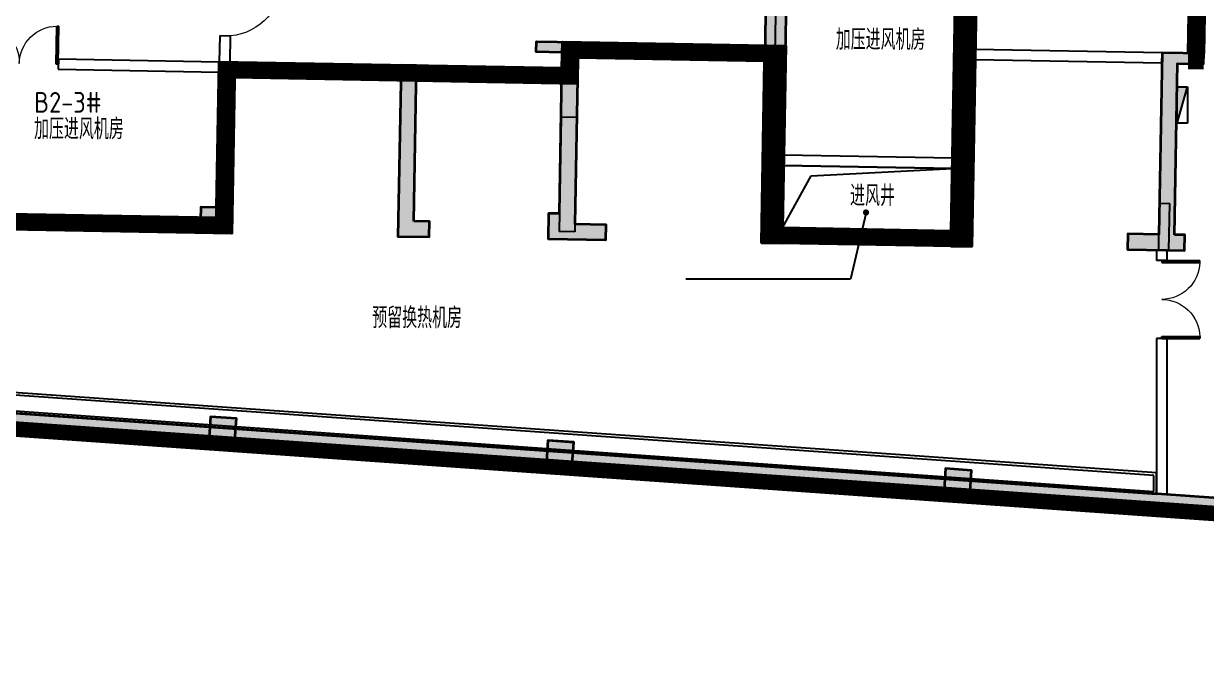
# Model space of a CAD drawing. Extents: x 512858 to 514372, y -232486 to -231710.
# Drawn here: x 512884.9 to 512907.68, y -232238.75 to -232226.53 of the extents above; entities that cross this region are included whole.
import ezdxf

# ---------------------------------------------------------------- set-up
doc = ezdxf.new("R2010")
doc.units = 0
doc.header["$LTSCALE"] = 1000
for name, pattern in [('__DASH', [0.35, 0.25, -0.1]), ('CACHE2', [0.1875, 0.125, -0.0625]), ('DASH', [0.35, 0.25, -0.1])]:
    doc.linetypes.add(name, pattern=pattern)
doc.layers.get('0').update_dxf_attribs({"color": 252})
for name, color, linetype in [('_0', 252, 'Continuous'), ('A-ANNO-HATC-PATT', 252, 'Continuous'), ('A-ANNO-NOTE', 252, 'Continuous'), ('A-COLU-CONC', 252, 'Continuous'), ('A-DOOR-FIRE', 252, 'Continuous'), ('A-HOLE-H', 252, 'CACHE2'), ('A-WALL-BLOK', 252, 'Continuous'), ('A-WALL-CONC', 252, 'Continuous'), ('AA-WALL', 252, 'Continuous'), ('PUB_HATCH', 252, 'Continuous'), ('WALL', 252, 'Continuous'), ('建-房间名称', 252, 'Continuous'), ('风井', 252, 'Continuous')]:
    doc.layers.add(name, color=color, linetype=linetype)
for name, color, linetype, lineweight in [('P-FIRE-FH', 252, 'Continuous', 25), ('s-colu-cons', 252, 'Continuous', 35), ('S-COLU-HATC', 252, 'Continuous', 25), ('S-WALL', 252, 'Continuous', 35), ('S-WALL-HATC', 252, 'Continuous', 25), ('面积-不计容-地下室-1', 4, 'Continuous', 0)]:
    doc.layers.add(name, color=color, linetype=linetype, lineweight=lineweight)
doc.styles.add('邻里中心-雨水$0$STANDARD', font='GBENOR', dxfattribs={"bigfont": 'GBCBIG'})

# ---------------------------------------------------------------- blocks, each defined once
blk = doc.blocks.new('A$C1A826BC4')
at = {"layer": 'S-WALL-HATC', "linetype": 'ByBlock'}
h = blk.add_hatch(dxfattribs=at)
h.set_pattern_fill('_U', color=256, scale=10, pattern_type=0)
h.set_pattern_definition([(0, (-538417.3459273987, -190730.0749926505), (1e-16, 10), [])])
h.paths.add_polyline_path([(24800.00487646752, -1700.011791872617), (24800.00174963975, -1390.011791883589), (23250.00640824402, -1390.03713774294), (23250.09287649544, -9699.724699086595), (20000.10071782616, -9699.758517587004), (20000.10071782593, -6199.758517392445), (15699.98758331465, -6199.758517392474), (15700.06950030988, -6699.746202414652), (9099.312148992207, -6699.888233570004), (9099.312148991972, -9699.871939888719), (2900.037094891421, -9699.871939888775), (2900.085113763111, -6699.845646244794), (2600.046656506951, -6700.020034563349), (2600.068311952171, -9999.939577398356), (9399.312148992207, -9999.939577398443), (9400.072622366482, -6999.811758462311), (16000.07262201072, -6999.743080739514), (16000.06741974631, -6499.800140616746), (19600.00940395764, -6499.800142500171), (19600.10383955832, -9999.762679847976), (23650.09321352385, -9999.723504708236), (23650.01293142955, -1700.030596789817)])
h.paths.add_polyline_path([(28053.59982448129, -6499.672312431532), (28049.99147232168, -1389.958647348103), (26099.99529176811, -1389.990534107725), (26099.99529176776, -1699.990534147946), (27750.20325348759, -1699.963549590117), (27753.60022322985, -6499.677177672158)])
h.paths.add_polyline_path([(29550.00892210228, -6499.648044431553), (34150.05661496707, -6499.573443202826), (34150.05351616174, -6199.635246307676), (29550.00602053932, -6199.679742104548)])
h.paths.add_polyline_path([(-7999.973161669215, -2600.009653148009), (-7599.956445822259, -2600.009653147979), (-7599.94424115622, -1390.014462482475), (-9099.98571876681, -1390.025032227713), (-9100.02369841095, 3999.985774115747), (-9000.041838908568, 3999.938448828674), (-9000.002375454991, 4499.985774115747), (-9500.047042232589, 4499.980570792775), (-11024.42276301072, 4499.980570792775), (-11019.0430007804, 4199.885100074928), (-9500.043919533957, 4199.885100074928), (-9499.98252631037, -1700.06548664454), (-7999.982526395703, -1700.049878070044)])
h.paths.add_polyline_path([(-7599.971575633623, -4100.00965314798), (-7999.957553094137, -4100.00965314801), (-7999.896159464144, -10000.00015043133), (-3699.988522815052, -10000.00015043127), (-3699.927658777102, -5200.043891266163), (2600.036813039565, -5200.04389126625), (2600.038771849941, -5498.533088433906), (2900.104344944353, -5498.358684355015), (2900.113921938115, -4900.026571270806), (-3999.853670409764, -4900.0983703768), (-4000.053234862629, -9700.00017773686), (-7499.993458389887, -9700.000177736772), (-7501.719821469625, -9500.060376125271), (-7600.026042859186, -9500.000150431413)])
at = {"layer": 'S-WALL-HATC'}
h = blk.add_hatch(color=256, dxfattribs=at)
h.dxf.hatch_style = 1
h.paths.add_polyline_path([(24799.99529172096, -1700.009142847208), (24799.99980743881, -1390.021503686206), (23250.00398269016, -1390.037137782521), (23249.98480533483, -9999.928185218741), (23649.98480534973, -9999.928185218974), (23650.0032922877, -1700.007874716102)])
at = {"layer": 'S-WALL-HATC', "linetype": 'ByBlock'}
h = blk.add_hatch(color=256, dxfattribs=at)
h.dxf.hatch_style = 1
h.paths.add_polyline_path([(20000.00940538535, -3799.920135940076), (19600.0094053701, -3799.920135940076), (19600.00940212677, -9999.917865008467), (20000.00940214191, -9999.91786500864)])
h = blk.add_hatch(color=256, dxfattribs=at)
h.dxf.hatch_style = 1
h.paths.add_polyline_path([(15699.96137277153, -9500.000176942645), (15699.98608366924, -6400.02606133619), (15199.98608976696, -6400.021700562123), (15199.98608976672, -6200.021700562123), (15999.98608366889, -6200.021700522368), (15999.96137277188, -9700.000176942674), (16599.96733177186, -9700.000176942674), (16599.96733177186, -10000.00017694259), (15499.9836431602, -10000.03891114841), (15499.98364315985, -9500.038911148353)])
h = blk.add_hatch(color=256, dxfattribs=at)
h.dxf.hatch_style = 1
h.paths.add_polyline_path([(27550.03365137079, -9700.000176942587), (27550.00894047343, -6400.02606133619), (28050.00893437595, -6400.021700562211), (28050.00893437595, -6200.021700562211), (27250.00894047343, -6200.021700522397), (27250.03365137079, -9700.000176942587), (26650.02769237082, -9700.000176942674), (26650.02769237116, -10000.00017694265), (27750.01138098247, -10000.03891114844), (27750.01138098282, -9700.03891114844)])
h = blk.add_hatch(color=256, dxfattribs=at)
h.dxf.hatch_style = 1
h.paths.add_polyline_path([(9099.312148992207, -6699.888233570004), (9099.312148991972, -9499.894236630733), (8799.312148991972, -9499.882230509276), (8799.312148991856, -9999.876227448403), (9399.312148992321, -9999.888233570033), (9399.312148991972, -6699.888233569975)])
h = blk.add_hatch(color=256, dxfattribs=at)
h.dxf.hatch_style = 1
h.paths.add_polyline_path([(12900.02841237746, -6699.991124881228), (12900.02841237711, -9699.991124881228), (13199.25319172221, -9699.979118759715), (13199.25319172209, -9999.979118759657), (12600.02841237746, -9999.991124881228), (12600.02841237711, -6699.991124881228)])
at = {"layer": 'S-WALL', "color": 5, "linetype": 'ByBlock'}
for points in [[(24800.00174963975, -1390.011791883619), (24800.00487646752, -1700.011791872617), (23650.01293142955, -1700.030596789817), (23650.09321352385, -9999.723504708236), (19600.10383955832, -9999.762679847976), (19600.00940395764, -6499.800142500171), (16000.06741974631, -6499.800140616746), (16000.07262201072, -6999.743080739514), (9400.072622366482, -6999.811758462311), (9399.312148992207, -9999.939577398443), (2600.068311952171, -9999.939577398356), (2600.046645741211, -6700.020034569694), (2900.085113763111, -6699.845646244794), (2900.037094891421, -9699.871939888775), (9099.312148991972, -9699.871939888719), (9099.312148992207, -6699.888233570004), (15700.06950030988, -6699.746202414652), (15699.98758331465, -6199.758517392474), (20000.10071782593, -6199.758517392445), (20000.10071782616, -9699.758517587004), (23250.09287649544, -9699.724699086595), (23250.00640824402, -1390.03713774294)], [(28051.74957473553, -6200.01954969365), (27749.96265610924, -6200.023851415783), (27749.9952392492, -1700.075359644601), (26099.99529176776, -1699.990534147917), (26099.99529176811, -1389.990534107725), (28049.99381524825, -1390.018940540962)]]:
    blk.add_lwpolyline(points, close=True, dxfattribs=at)
at = {"layer": 'S-WALL', "linetype": 'ByBlock', "lineweight": 35}
blk.add_lwpolyline([(24799.99529172096, -1700.009142847208), (24799.99980743881, -1390.021503686206), (23250.00398269016, -1390.037137782521), (23249.98480533483, -9999.928185218741), (23649.98480534973, -9999.928185218974), (23650.0032922877, -1700.007874716102), (24799.99529172096, -1700.009142847208)], dxfattribs=at)
for points in [[(20000.00940538535, -3799.920135940076), (19600.0094053701, -3799.920135940076), (19600.00940212677, -9999.917865008467), (20000.00940214191, -9999.91786500864)], [(15699.96137277153, -9500.000176942645), (15699.98608366924, -6400.02606133619), (15199.98608976696, -6400.021700562123), (15199.98608976672, -6200.021700562123), (15999.98608366889, -6200.021700522368), (15999.96137277188, -9700.000176942674), (16599.96733177186, -9700.000176942674), (16599.96733177186, -10000.00017694259), (15499.9836431602, -10000.03891114841), (15499.98364315985, -9500.038911148353)], [(27550.03365137079, -9700.000176942587), (27550.00894047343, -6400.02606133619), (28050.00893437595, -6400.021700562211), (28050.00893437595, -6200.021700562211), (27250.00894047343, -6200.021700522397), (27250.03365137079, -9700.000176942587), (26650.02769237082, -9700.000176942674), (26650.02769237116, -10000.00017694265), (27750.01138098247, -10000.03891114844), (27750.01138098282, -9700.03891114844)], [(9099.312148992207, -9499.888233569945), (9099.312148992207, -6699.888233570004), (9399.312148991972, -6699.888233569945), (9399.312148992321, -9999.888233570033), (9399.312148992321, -9999.888233570033), (9399.312148992321, -9999.888233570033), (8799.312148992321, -9999.888233570033), (8799.312148991972, -9499.888233570004)], [(12900.02841237711, -9699.991124881228), (12900.02841237746, -6699.991124881228), (12600.02841237711, -6699.991124881228), (12600.02841237746, -9999.991124881228), (12600.02841237746, -9999.991124881228), (12600.02841237746, -9999.991124881228), (13200.02841237746, -9999.991124881317), (13200.02841237711, -9699.991124881317)]]:
    blk.add_lwpolyline(points, close=True, dxfattribs=at)
blk = doc.blocks.new('地下二层墙柱')
at = {"layer": 'S-COLU-HATC'}
for points in [[(1792810.456995911, 554877.08045518), (1792845.31324827, 555375.8640171301), (1792346.52968632, 555410.7202694891), (1792311.673433961, 554911.9367075391)], [(1799306.496570859, 554419.2120670462), (1799341.352823218, 554917.995628996), (1798842.569261268, 554952.8518813552), (1798807.713008909, 554454.0683194052)], [(1806965.528603097, 553880.0462919959), (1807000.384855456, 554378.8298539459), (1806501.601293506, 554413.6861063049), (1806466.745041147, 553914.902544355)]]:
    blk.add_hatch(color=256, dxfattribs=at).paths.add_polyline_path(points)
at = {"layer": 'S-WALL-HATC'}
h = blk.add_hatch(color=256, dxfattribs=at)
h.paths.add_polyline_path([(1846413.775977148, 553377.1577675517), (1846413.775977148, 550907.1288674674), (1878313.775977152, 550907.1288674643), (1878313.775977149, 553367.6905070897), (1883363.775977151, 553367.6905070897), (1883363.775977151, 610767.6905070879), (1772295.156295664, 610767.6905070879), (1772295.156295664, 556321.5814967761), (1814105.062122768, 553377.1577675517)])
h.paths.add_polyline_path([(1814115.612667942, 553677.1577675517), (1772595.156295663, 556601.1972881453), (1772595.156295663, 610467.6905070879), (1883063.775977151, 610467.6905070879), (1883063.775977151, 553667.6905070883), (1878013.775977144, 553667.6905070867), (1878013.775977144, 551207.1288674662), (1846713.775977152, 551207.1288674674), (1846713.775977152, 553677.1577675515)], flags=16)
at = {"layer": 's-colu-cons'}
for points in [[(1792810.456995911, 554877.08045518), (1792845.31324827, 555375.8640171301), (1792346.52968632, 555410.7202694891), (1792311.673433961, 554911.9367075391)], [(1799306.496570859, 554419.2120670462), (1799341.352823218, 554917.995628996), (1798842.569261268, 554952.8518813552), (1798807.713008909, 554454.0683194052)], [(1806965.528603097, 553880.0462919959), (1807000.384855456, 554378.8298539459), (1806501.601293506, 554413.6861063049), (1806466.745041147, 553914.902544355)]]:
    blk.add_lwpolyline(points, close=True, dxfattribs=at)
at = {"layer": 'S-WALL'}
blk.add_lwpolyline([(1814105.062122768, 553377.1577675517), (1772295.156295664, 556321.5814967761), (1772295.156295664, 610767.6905070879), (1883363.775977151, 610767.6905070879), (1883363.775977151, 553367.6905070897), (1878313.775977149, 553367.6905070897), (1878313.775977152, 550907.1288674643), (1846413.775977148, 550907.1288674674), (1846413.775977148, 553377.1577675517)], close=True, dxfattribs=at)
blk.add_lwpolyline([(1814119.120827641, 553676.910708668), (1772595.156295663, 556601.1972881453), (1772595.156295663, 610467.6905070879), (1883063.775977151, 610467.6905070879), (1883063.775977151, 553667.6905070883), (1878013.775977144, 553667.6905070867), (1878013.775977144, 551207.1288674662), (1846713.775977152, 551207.1288674674), (1846713.775977152, 553677.1577675515), (1814112.095819546, 553677.1577675517)], dxfattribs=at)
blk = doc.blocks.new('$TwtSys$00000434')
for p, q in [((-0.5, 0.5), (-0.5, -0.5)), ((-0.5, -0.5), (0.5, 0.5)), ((0.5, 0.5), (-0.5, 0.5)), ((0.5, -0.5), (0.5, 0.5)), ((-0.5, -0.5), (0.5, -0.5))]:
    blk.add_line(p, q)
blk.add_solid([(0.5, -0.5), (0.5, 0.5), (-0.5, -0.5)])
blk = doc.blocks.new('A$C2B566C6E')
at = {"layer": 'P-FIRE-FH', "xscale": -700.0000000000001, "yscale": 200.0000000000001, "zscale": 700, "rotation": 270}
blk.add_blockref('$TwtSys$00000434', (38664.24641600903, -49252.78146960298), dxfattribs=at)
blk = doc.blocks.new('$DorLib2D$00000002')
for p, q in [((-0.5, -1e-16), (-0.5000000000000007, 0.4875)), ((-0.4750000000000007, 0.4875), (-0.5000000000000007, 0.4875)), ((-0.475, 0), (-0.4750000000000007, 0.4875)), ((0.475, 0), (0.4750000000000007, 0.4875)), ((0.4750000000000007, 0.4875), (0.5000000000000007, 0.4875)), ((0.5, -1e-16), (0.5000000000000007, 0.4875)), ((-0.5, -1e-16), (-0.475, 0)), ((0.5, -1e-16), (0.475, 0))]:
    blk.add_line(p, q)
at = {"lineweight": 13}
for centre, start, end in [((-0.4875, 0), 0, 88.53071641864632), ((0.4875, 0), 91.46928358135371, 180)]:
    blk.add_arc(centre, 0.4875, start, end, dxfattribs=at)
blk = doc.blocks.new('$DorLib2D$00000001')
for p, q in [((0.45, 0.9750000000000001), (0.5000000000000002, 0.9750000000000001)), ((0.45, 0), (0.45, 0.9750000000000001)), ((0.5, 0), (0.5, 0.9750000000000001)), ((0.5, 0), (0.45, 0))]:
    blk.add_line(p, q)
at = {"lineweight": 13}
blk.add_arc((0.475, 0), 0.975, 91.4692835813538, 180, dxfattribs=at)
blk = doc.blocks.new('B-BZZ')
at = {"layer": 'A-ANNO-HATC-PATT'}
for points in [[(550556.570718483, -82084.59000581742), (550521.7144661242, -82583.37356776738), (551020.4980280742, -82618.22982012614), (551055.3542804329, -82119.44625817618)], [(557053.2449708314, -82533.37633167993), (557018.3887184727, -83032.1598936299), (557517.1722804226, -83067.01614598866), (557552.0285327814, -82568.23258403869)], [(564711.642325669, -83081.62416900165), (564676.7860733102, -83580.40773095161), (565175.5696352602, -83615.26398331037), (565210.4258876189, -83116.48042136041)]]:
    blk.add_hatch(color=256, dxfattribs=at).paths.add_polyline_path(points, flags=17)
at = {"layer": 'A-COLU-CONC'}
for points in [[(550521.7144661242, -82583.37356776738), (551020.4980280742, -82618.22982012614), (551055.3542804329, -82119.44625817618), (550556.570718483, -82084.59000581742)], [(557018.3887184727, -83032.1598936299), (557517.1722804226, -83067.01614598866), (557552.0285327814, -82568.23258403869), (557053.2449708314, -82533.37633167993)], [(564676.7860733102, -83580.40773095161), (565175.5696352602, -83615.26398331037), (565210.4258876189, -83116.48042136041), (564711.642325669, -83081.62416900165)]]:
    blk.add_lwpolyline(points, close=True, dxfattribs=at)

msp = doc.modelspace()

# ---------------------------------------------------------------- hatches: boundary and pattern name
at = {"layer": 'A-ANNO-HATC-PATT'}
for points in [[(512895.553929696, -232228.3335723483), (512895.2539653361, -232228.3289481979), (512895.220055308, -232230.5286603618), (512895.5200196679, -232230.5332845122)], [(512888.50416651, -232234.0977929202), (512888.4693102576, -232234.5965764822), (512888.9680938196, -232234.6314327345), (512889.0029500719, -232234.1326491726)], [(512895.0008407623, -232234.5465792461), (512894.96598451, -232235.045362808), (512895.4647680719, -232235.0802190604), (512895.4996243243, -232234.5814354985)], [(512902.6592381172, -232235.0948270834), (512902.6243818648, -232235.5936106454), (512903.1231654268, -232235.6284668977), (512903.1580216791, -232235.1296833358)]]:
    msp.add_hatch(color=252, dxfattribs=at).paths.add_polyline_path(points, flags=17)
at = {"layer": 'A-ANNO-NOTE'}
msp.add_hatch(color=252, dxfattribs=at).paths.add_polyline_path([(512901.1870739861, -232230.1622922129, 0.9999999999999999), (512901.0670739861, -232230.1622922129, 0.9999999999999999)], flags=17)
at = {"layer": 'PUB_HATCH'}
msp.add_hatch(color=252, dxfattribs=at).paths.add_polyline_path([(512910.267974219, -232235.9813554222), (512910.2732494916, -232235.8313554222), (512868.7527931193, -232232.9073159016), (512868.6027931193, -232233.0471237973), (512868.4527931194, -232233.1869316929), (512910.2626989465, -232236.1313554222)], flags=17)

# ---------------------------------------------------------------- linework, layer by layer
at = {"layer": 'A-ANNO-NOTE', "color": 252}
for p, q in [((512901.1270739861, -232230.1622922129), (512900.8288208749, -232231.4497830674)), ((512900.8288208749, -232231.4497830674), (512897.656964951, -232231.4497830674))]:
    msp.add_line(p, q, dxfattribs=at)
at = {"layer": 'A-COLU-CONC', "color": 252}
for points in [[(512888.4693102576, -232234.5965764822), (512888.9680938196, -232234.6314327345), (512889.0029500719, -232234.1326491726), (512888.50416651, -232234.0977929202)], [(512894.96598451, -232235.045362808), (512895.4647680719, -232235.0802190604), (512895.4996243243, -232234.5814354985), (512895.0008407623, -232234.5465792461)], [(512902.6243818648, -232235.5936106454), (512903.1231654268, -232235.6284668977), (512903.1580216791, -232235.1296833358), (512902.6592381172, -232235.0948270834)]]:
    msp.add_lwpolyline(points, close=True, dxfattribs=at)
at = {"layer": 'A-HOLE-H', "color": 252, "linetype": 'ByBlock'}
msp.add_lwpolyline([(512878.7571962735, -232233.6119271513), (512906.7208450821, -232235.5882835158), (512906.7208450821, -232235.1805977763), (512878.7642358328, -232233.2114322226)], close=True, dxfattribs=at)
at = {"layer": 'A-HOLE-H', "color": 252}
msp.add_lwpolyline([(512878.8080219068, -232233.5653945777), (512906.6708450821, -232235.5346249987), (512906.6708450821, -232235.2271998306), (512878.813301774, -232233.2650121345)], close=True, dxfattribs=at)
at = {"layer": 'A-WALL-BLOK', "color": 252}
for p, q in [((512899.3423430357, -232228.9520278293), (512899.424365286, -232224.4526531028)), ((512899.5423098428, -232228.9556714628), (512899.6243320621, -232224.4562984371)), ((512888.6814043868, -232226.7606179874), (512888.6724492485, -232227.2604454188)), ((512888.8813722945, -232226.7642007045), (512888.8724171562, -232227.2640281359)), ((512903.2255013309, -232227.2234556992), (512903.2289596794, -232227.0234856019)), ((512906.8285466424, -232227.0857380398), (512903.2289596794, -232227.0234856019)), ((512906.8250882939, -232227.2857081371), (512906.8285466424, -232227.0857380398)), ((512885.5729466761, -232227.2049134114), (512888.6724492484, -232227.2604454222)), ((512888.6724492484, -232227.2604454222), (512888.668866538, -232227.4604133301)), ((512888.8724171562, -232227.2640281359), (512888.6724492485, -232227.2604454188)), ((512906.8250882939, -232227.2857081371), (512903.2255013309, -232227.2234556992)), ((512885.5693639657, -232227.4048813193), (512888.668866538, -232227.4604133301)), ((512899.5384530672, -232229.2556878871), (512899.5420315117, -232229.0557199028)), ((512902.7914932594, -232229.1138693021), (512899.5420315117, -232229.0557199028)), ((512902.787914815, -232229.3138372864), (512902.7914932594, -232229.1138693021)), ((512902.787914815, -232229.3138372864), (512899.5384530672, -232229.2556878871)), ((512906.7208450821, -232230.8865365014), (512906.7208450821, -232231.0870083207)), ((512906.9208450821, -232230.8865365014), (512906.7208450821, -232230.8865365014)), ((512906.9208450821, -232230.8865365014), (512906.9208450821, -232231.0870083207)), ((512906.7208450821, -232232.5870083207), (512906.7208450821, -232235.5882835158)), ((512906.9208450821, -232232.5870083207), (512906.9208450821, -232235.5882835158)), ((512906.9208450821, -232235.5882835158), (512906.7208450821, -232235.5882835158))]:
    msp.add_line(p, q, dxfattribs=at)
for points in [[(512888.8813722945, -232226.7642007045), (512888.6814043868, -232226.7606179874)], [(512885.5729466761, -232227.2049134114), (512885.5693639657, -232227.4048813193)], [(512906.9208450821, -232231.0870083207), (512906.7208450821, -232231.0870083207)], [(512906.9208450821, -232232.5870083207), (512906.7208450821, -232232.5870083207)]]:
    msp.add_lwpolyline(points, dxfattribs=at)
at = {"layer": 'A-WALL-CONC', "color": 252}
for p, q in [((512895.2539653361, -232228.3289481979), (512895.220055308, -232230.5286603618)), ((512895.553929696, -232228.3335723483), (512895.2539653361, -232228.3289481979)), ((512895.553929696, -232228.3335723483), (512895.5200196679, -232230.5332845122)), ((512895.5200196679, -232230.5332845122), (512895.220055308, -232230.5286603618))]:
    msp.add_line(p, q, dxfattribs=at)
at = {"layer": 'WALL', "color": 252}
for p, q in [((512899.3259466825, -232229.8518785946), (512899.3423430358, -232228.9520278293)), ((512899.3423430358, -232228.9520278293), (512899.5423098428, -232228.9556714628)), ((512899.5259134896, -232229.8555222281), (512899.5423098428, -232228.9556714628)), ((512899.3259466825, -232229.8518785946), (512899.5259134896, -232229.8555222281)), ((512906.763572234, -232230.6852778759), (512906.7761308579, -232229.9852377157)), ((512906.7761308579, -232229.9852377157), (512906.9760986818, -232229.9888251109)), ((512906.9599527464, -232230.8888284336), (512906.9760986818, -232229.9888251109)), ((512906.760866801, -232230.6852294039), (512906.7572840673, -232230.8851973114)), ((512906.760866801, -232230.6852294039), (512906.763572234, -232230.6852778759)), ((512906.7572840673, -232230.8851973114), (512906.9599527464, -232230.8888284336)), ((512910.2732494916, -232235.8313554222), (512868.7527931193, -232232.9073159016)), ((512910.2626989465, -232236.1313554222), (512868.4527931194, -232233.1869316929))]:
    msp.add_line(p, q, dxfattribs=at)
at = {"layer": '面积-不计容-地下室-1', "linetype": 'DASH', "ltscale": 0.003, "const_width": 0.3}
msp.add_lwpolyline([(512868.451934564, -232233.1869316929), (512910.2618403958, -232236.131355422), (512942.5705542455, -232236.131355422), (512942.5705542455, -232238.6013843222), (512974.4714128008, -232238.6013843222), (512974.4714128008, -232236.1408226826), (512979.5214128008, -232236.1408226826), (512979.5214128008, -232178.7408226826), (512868.451934564, -232178.7408226826)], close=True, dxfattribs=at)
at = {"layer": '风井', "color": 252, "elevation": -2.30159e-11}
msp.add_lwpolyline([(512899.538460787, -232229.2556183), (512902.7879146906, -232229.3138372842), (512902.7664208732, -232230.5135004713), (512899.5169669686, -232230.4552814871)], close=True, dxfattribs=at)
at = {"layer": '风井', "color": 252, "linetype": '__DASH', "elevation": -2.30159e-11}
msp.add_lwpolyline([(512899.5169669685, -232230.4552814896), (512900.0727192063, -232229.4555723968), (512902.7879146902, -232229.3138372842)], dxfattribs=at)

# ---------------------------------------------------------------- block references
at = {"color": 252, "xscale": 0.001, "yscale": 0.001, "zscale": 0.001}
msp.add_blockref('地下二层墙柱', (511096.1576368237, -232789.5085131897), dxfattribs=at)
at = {"layer": '_0', "color": 252, "xscale": 0.001, "yscale": 0.001, "zscale": 0.001}
msp.add_blockref('A$C2B566C6E', (512868.5520050012, -232178.8408226774), dxfattribs=at)
at = {"layer": 'A-DOOR-FIRE', "color": 252, "zscale": 0.2}
for name, p, xscale, yscale, rotation in [('$DorLib2D$00000001', (512888.7912408126, -232226.2124975996), -1.1, 1.1, 268.9735722654596), ('$DorLib2D$00000002', (512884.8212756663, -232227.2914622014), -1.5, 1.5, 358.9735741809076), ('$DorLib2D$00000002', (512906.8208450821, -232231.8370083207), -1.5, 1.5, 270.0000000000007)]:
    msp.add_blockref(name, p, dxfattribs=dict(at, xscale=xscale, yscale=yscale, rotation=rotation))
at = {"layer": 'AA-WALL', "color": 252, "xscale": 0.001, "yscale": 0.001, "zscale": 0.001}
msp.add_blockref('B-BZZ', (512337.9475957915, -232152.0132029144), dxfattribs=at)
at = {"layer": '风井', "color": 252, "xscale": 0.001, "yscale": 0.001, "zscale": 0.001, "rotation": 358.9735741809012}
msp.add_blockref('A$C1A826BC4', (512879.6939561731, -232220.3985647196, -3.8868127488e-06), dxfattribs=at)

# ---------------------------------------------------------------- texts
at = {"layer": '建-房间名称', "color": 252, "style": '邻里中心-雨水$0$STANDARD'}
for s, p in [('加压进风机房', (512900.5434439262, -232227.032805959)), ('B2-3#', (512885.1048296911, -232228.2413825409)), ('加压进风机房', (512885.1048296911, -232228.7540921675)), ('进风井', (512900.8185287447, -232230.0392057233)), ('预留换热机房', (512891.6178730284, -232232.3916479906))]:
    msp.add_text(s, height=0.4, dxfattribs=at).set_placement(p)

doc.saveas('drawing.dxf')
